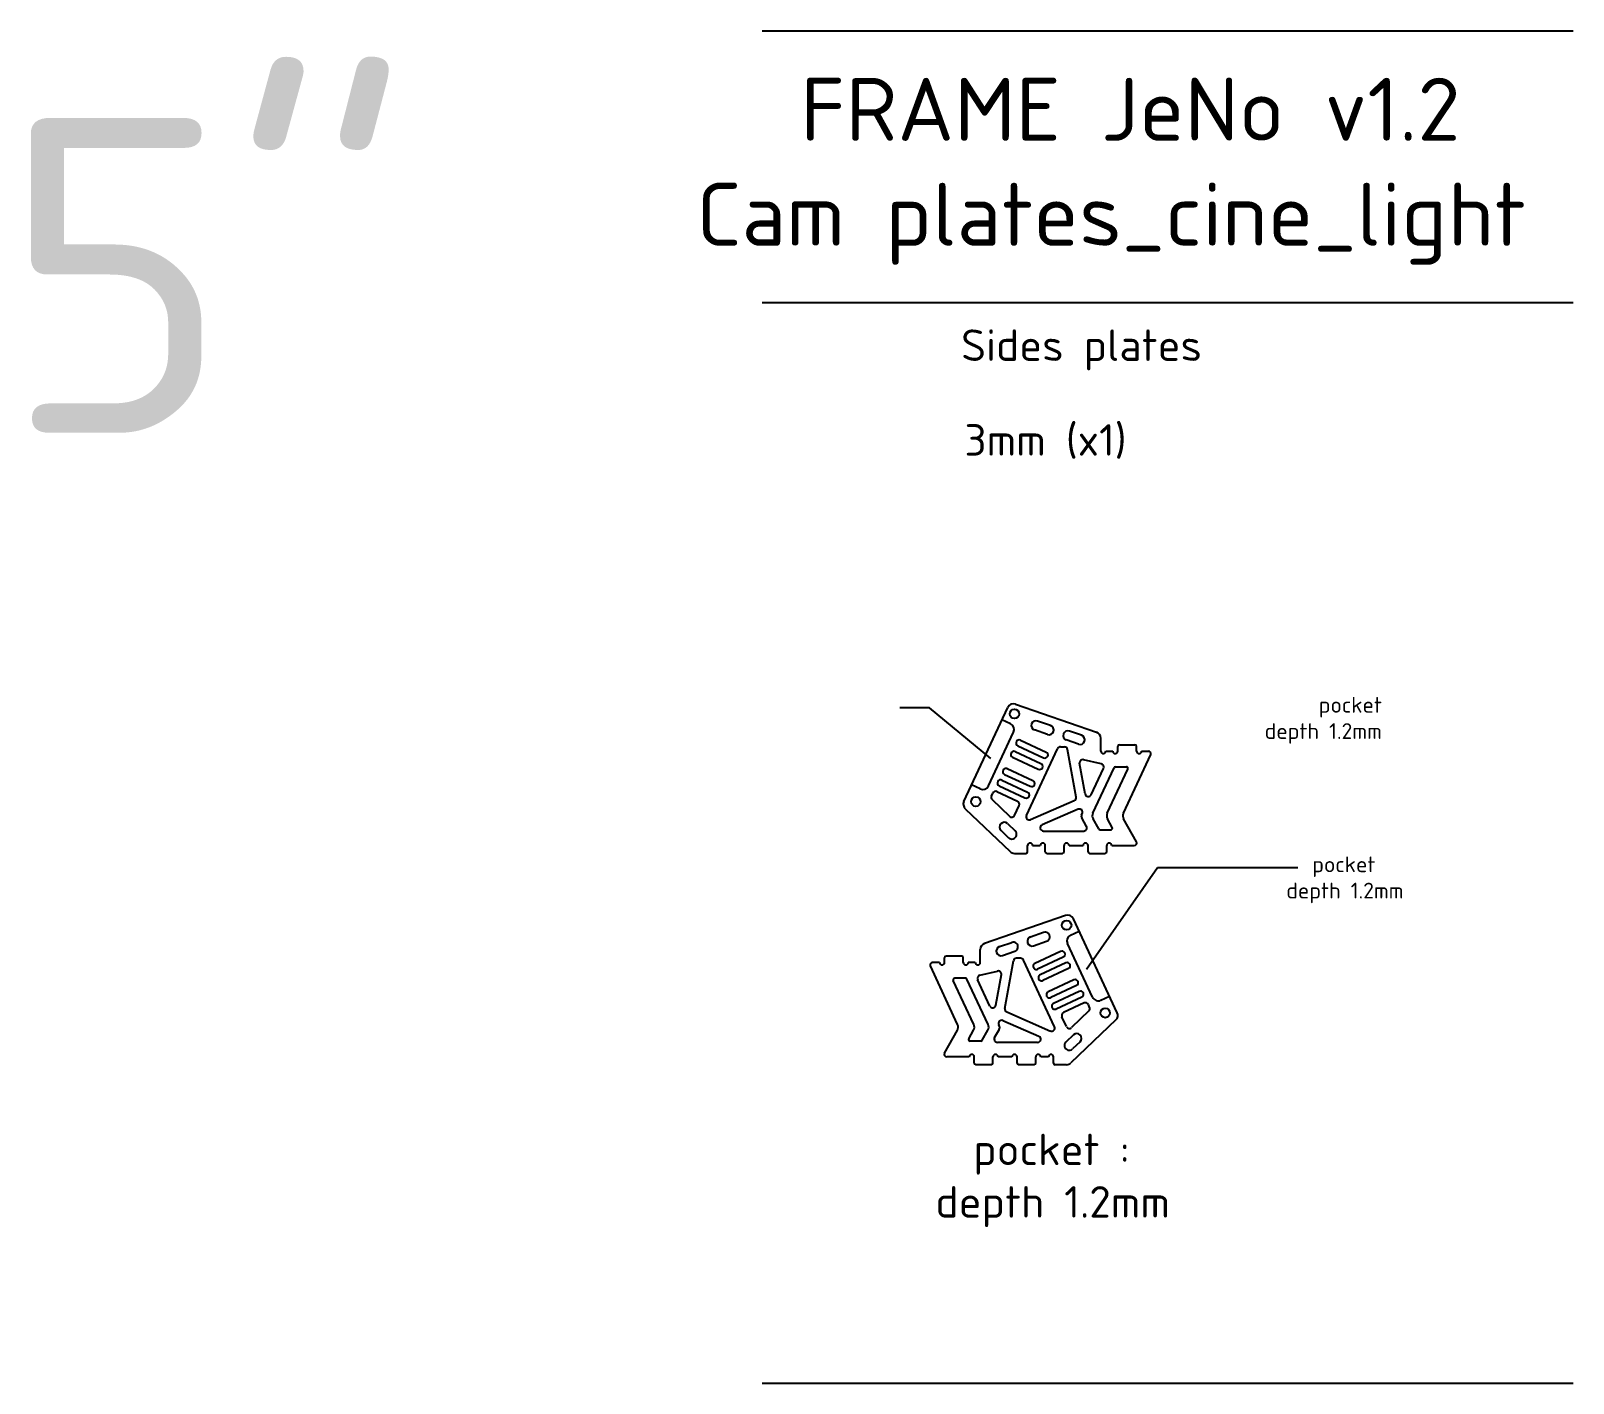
# Model space of a CAD drawing. Header units: millimetres. Extents: x -232 to 258, y 0 to 429.
import ezdxf

# ---------------------------------------------------------------- set-up
doc = ezdxf.new("R2010")
doc.units = ezdxf.units.MM
doc.linetypes.add('JIS_09_08', pattern=[10.75, 8, -0.55, 0.55, -0.55, 0.55, -0.55])
doc.layers.add('Calque1', color=150, linetype='Continuous')
doc.layers.add('Calque3', color=1, linetype='Continuous')
doc.styles.get("Standard").update_dxf_attribs({"font": 'arial.ttf'})

msp = doc.modelspace()

# ---------------------------------------------------------------- linework, layer by layer
for p, q in [((53.16, 214.45), (43.69, 214.45)), ((72.62, 198.36), (53.16, 214.45)), ((102.99, 131.44), (125.56, 163.8)), ((125.56, 163.8), (170.18, 163.8))]:
    msp.add_line(p, q)
at = {"layer": 'Calque1'}
for p, q in [((0, 429.49), (257.59, 429.49)), ((0, 343.2), (257.59, 343.2)), ((80.47, 215.64), (106.22, 206.71)), ((64.08, 184.74), (78, 214.6)), ((90.62, 206.02), (86.49, 207.45)), ((91.6, 208.86), (87.47, 210.29)), ((101.48, 205.76), (97.6, 207.1)), ((81.23, 202.42), (89.39, 198.61)), ((82.07, 204.23), (90.23, 200.43)), ((83.98, 180.29), (93.86, 201.5)), ((94.77, 202.08), (96.03, 202.08)), ((100.49, 202.92), (96.61, 204.27)), ((99.73, 186.08), (97.01, 201.25)), ((107.57, 200.75), (107.57, 204.82)), ((112.96, 200.75), (112.96, 202.25)), ((113.46, 202.75), (118.41, 202.75)), ((118.91, 200.75), (118.91, 202.25)), ((79.54, 198.79), (87.7, 194.99)), ((80.38, 200.6), (88.54, 196.8)), ((102.59, 187.12), (100.85, 196.86)), ((107.72, 196.66), (102.06, 198.01)), ((109.17, 200.75), (111.36, 200.75)), ((114.76, 181.02), (123.43, 199.61)), ((120.51, 200.75), (122.7, 200.75)), ((76.16, 191.54), (84.32, 187.74)), ((77, 193.35), (85.16, 189.55)), ((77.85, 195.16), (86.01, 191.36)), ((104.48, 186.88), (108.39, 195.26)), ((105.06, 181.02), (111.79, 195.46)), ((109.61, 181.02), (116.15, 195.04)), ((112.24, 195.75), (115.7, 195.75)), ((72.82, 186.46), (73.25, 187.38)), ((74.58, 187.86), (81.14, 184.8)), ((75.31, 189.73), (83.47, 185.92)), ((64.51, 182.45), (78.77, 168.8)), ((73.03, 185.32), (78.56, 180.03)), ((80.16, 180.33), (81.62, 183.47)), ((99.14, 184.99), (85.29, 178.95)), ((100.4, 182.26), (88.94, 177.27)), ((77.96, 177.72), (80.37, 175.41)), ((101.47, 180.43), (101.7, 180.93)), ((103.01, 176.84), (101.51, 179.52)), ((106.92, 176), (105.13, 179.2)), ((111.2, 176.49), (109.68, 179.2)), ((118.89, 171.94), (114.83, 179.2)), ((75.88, 175.55), (78.3, 173.24)), ((89.34, 175.36), (102.14, 175.36)), ((107.35, 175.75), (110.76, 175.75)), ((80.15, 168.25), (83.81, 168.25)), ((84.31, 168.75), (84.31, 170.75)), ((85.91, 170.75), (88.34, 170.75)), ((89.94, 168.75), (89.94, 170.75)), ((90.44, 168.25), (95.39, 168.25)), ((95.89, 168.75), (95.89, 170.75)), ((97.49, 170.75), (101.92, 170.75)), ((103.52, 168.75), (103.52, 170.75)), ((104.02, 168.25), (108.97, 168.25)), ((109.47, 168.75), (109.47, 170.75)), ((111.07, 170.75), (118.2, 170.75)), ((96.38, 148.53), (70.63, 139.6)), ((112.77, 117.63), (98.85, 147.48)), ((85.25, 141.74), (89.38, 143.18)), ((69.29, 133.63), (69.29, 137.71)), ((75.38, 138.64), (79.26, 139.99)), ((76.36, 135.81), (80.24, 137.15)), ((86.24, 138.91), (90.37, 140.34)), ((62.1, 113.91), (53.43, 132.5)), ((56.34, 133.63), (54.15, 133.63)), ((57.94, 133.63), (57.94, 135.13)), ((63.39, 135.63), (58.44, 135.63)), ((63.89, 133.63), (63.89, 135.13)), ((67.69, 133.63), (65.49, 133.63)), ((77.13, 118.97), (79.84, 134.14)), ((82.08, 134.96), (80.83, 134.96)), ((92.87, 113.18), (82.99, 134.39)), ((94.78, 137.12), (86.62, 133.31)), ((95.63, 135.3), (87.47, 131.5)), ((96.47, 133.49), (88.31, 129.69)), ((67.24, 113.91), (60.7, 127.92)), ((64.61, 128.63), (61.16, 128.63)), ((71.79, 113.91), (65.06, 128.35)), ((72.37, 119.76), (68.46, 128.15)), ((69.14, 129.54), (74.79, 130.89)), ((74.27, 120.01), (76.01, 129.74)), ((97.32, 131.68), (89.16, 127.88)), ((99.01, 128.05), (90.85, 124.25)), ((99.85, 126.24), (91.69, 122.44)), ((100.7, 124.43), (92.54, 120.62)), ((101.54, 122.61), (93.38, 118.81)), ((77.71, 117.88), (91.57, 111.84)), ((102.28, 120.75), (95.71, 117.69)), ((103.82, 118.21), (98.29, 112.92)), ((104.03, 119.35), (103.61, 120.27)), ((75.38, 113.32), (75.15, 113.81)), ((76.46, 115.15), (87.91, 110.16)), ((96.7, 113.22), (95.23, 116.36)), ((112.34, 115.34), (98.09, 101.69)), ((57.96, 104.83), (62.03, 112.09)), ((65.65, 109.38), (67.17, 112.09)), ((69.5, 108.63), (66.09, 108.63)), ((69.94, 108.89), (71.73, 112.09)), ((73.85, 109.73), (75.35, 112.41)), ((87.51, 108.24), (74.72, 108.24)), ((98.89, 110.6), (96.48, 108.29)), ((100.97, 108.44), (98.56, 106.13)), ((65.78, 103.63), (58.66, 103.63)), ((67.38, 101.63), (67.38, 103.63)), ((73.33, 101.63), (73.33, 103.63)), ((79.36, 103.63), (74.93, 103.63)), ((80.96, 101.63), (80.96, 103.63)), ((86.91, 101.63), (86.91, 103.63)), ((90.95, 103.63), (88.51, 103.63)), ((92.55, 101.63), (92.55, 103.63)), ((72.83, 101.13), (67.88, 101.13)), ((86.41, 101.13), (81.46, 101.13)), ((96.7, 101.13), (93.05, 101.13)), ((0, 0), (257.59, 0))]:
    msp.add_line(p, q, dxfattribs=at)
for centre in [(80.15, 212.54), (67.88, 184.68), (96.71, 145.43), (108.98, 117.57)]:
    msp.add_circle(centre, 1.5, dxfattribs=at)
for centre, radius, start, end in [((79.82, 213.75), 2, 70.8686, 155), ((86.98, 208.87), 1.5, 70.8686, 250.8686), ((91.11, 207.44), 1.5, 250.8686, 70.8686), ((97.11, 205.68), 1.5, 70.8686, 250.8686), ((100.98, 204.34), 1.5, 250.8686, 70.8686), ((105.57, 204.82), 2, 0, 70.8686), ((81.65, 203.32), 1, 65.01, 245.01), ((94.77, 201.08), 1, 90, 155.01), ((96.03, 201.08), 1, 10.1486, 90), ((113.46, 202.25), 0.5, 90, 180), ((118.41, 202.25), 0.5, 0, 90), ((79.96, 199.7), 1, 65.01, 245.01), ((88.12, 195.89), 1, 245.01, 65.01), ((89.81, 199.52), 1, 245.01, 65.01), ((101.83, 197.03), 1, 76.5852, 190.1486), ((108.37, 200.75), 0.8, 180, 0), ((107.48, 195.68), 1, 335, 76.5852), ((112.16, 200.75), 0.8, 180, 0), ((119.71, 200.75), 0.8, 180, 0), ((122.7, 199.95), 0.8, 335, 90), ((75.74, 190.63), 1, 65.01, 245.01), ((77.43, 194.26), 1, 65.01, 245.01), ((85.58, 190.46), 1, 245.01, 65.01), ((112.24, 195.25), 0.5, 90, 155), ((115.7, 195.25), 0.5, 335, 90), ((73.73, 186.04), 1, 155, 226.2419), ((74.15, 186.96), 1, 65.01, 155), ((83.89, 186.83), 1, 245.01, 65.01), ((103.57, 187.3), 1, 190.1486, 335), ((65.89, 183.9), 2, 155, 226.2419), ((80.72, 183.9), 1, 335, 65.01), ((98.74, 185.91), 1, 293.5469, 10.1486), ((100.8, 181.35), 1, 335, 113.5469), ((76.92, 176.63), 1.5, 46.2419, 226.2419), ((79.25, 180.75), 1, 226.2419, 335), ((84.89, 179.87), 1, 155.01, 293.5469), ((89.34, 176.36), 1, 113.5469, 270), ((102.38, 180.01), 1, 155, 209.2621), ((102.14, 176.36), 1, 270, 29.2621), ((106.87, 180.18), 2, 155, 209.2621), ((111.43, 180.18), 2, 155, 209.2621), ((110.76, 176.25), 0.5, 270, 29.2621), ((116.57, 180.18), 2, 155, 209.2621), ((79.33, 174.32), 1.5, 226.2419, 46.2419), ((85.11, 170.75), 0.8, 0, 180), ((89.14, 170.75), 0.8, 0, 180), ((96.69, 170.75), 0.8, 0, 180), ((102.72, 170.75), 0.8, 0, 180), ((107.35, 176.25), 0.5, 209.2621, 270), ((110.27, 170.75), 0.8, 0, 180), ((118.2, 171.55), 0.8, 270, 29.2621), ((80.15, 170.25), 2, 226.2419, 270), ((83.81, 168.75), 0.5, 270, 0), ((90.44, 168.75), 0.5, 180, 270), ((95.39, 168.75), 0.5, 270, 0), ((104.02, 168.75), 0.5, 180, 270), ((108.97, 168.75), 0.5, 270, 0), ((97.04, 146.64), 2, 25, 109.1314), ((89.87, 141.76), 1.5, 289.1314, 109.1314), ((71.29, 137.71), 2, 109.1314, 180), ((75.87, 137.23), 1.5, 109.1314, 289.1314), ((79.75, 138.57), 1.5, 289.1314, 109.1314), ((85.74, 140.33), 1.5, 109.1314, 289.1314), ((95.2, 136.21), 1, 294.99, 114.99), ((54.15, 132.83), 0.8, 90, 205), ((57.14, 133.63), 0.8, 180, 0), ((58.44, 135.13), 0.5, 90, 180), ((63.39, 135.13), 0.5, 0, 90), ((64.69, 133.63), 0.8, 180, 0), ((68.49, 133.63), 0.8, 180, 0), ((80.83, 133.96), 1, 90, 169.8514), ((82.08, 133.96), 1, 24.99, 90), ((87.05, 132.41), 1, 114.99, 294.99), ((96.89, 132.58), 1, 294.99, 114.99), ((61.16, 128.13), 0.5, 90, 205), ((64.61, 128.13), 0.5, 25, 90), ((69.37, 128.57), 1, 103.4148, 205), ((75.02, 129.92), 1, 349.8514, 103.4148), ((88.74, 128.78), 1, 114.99, 294.99), ((99.43, 127.15), 1, 294.99, 114.99), ((91.27, 123.34), 1, 114.99, 294.99), ((101.12, 123.52), 1, 294.99, 114.99), ((73.28, 120.19), 1, 205, 349.8514), ((78.11, 118.79), 1, 169.8514, 246.4531), ((92.96, 119.72), 1, 114.99, 294.99), ((96.14, 116.78), 1, 114.99, 205), ((102.7, 119.84), 1, 25, 114.99), ((103.13, 118.93), 1, 313.7581, 25), ((110.96, 116.79), 2, 313.7581, 25), ((60.28, 113.06), 2, 330.7379, 25), ((65.43, 113.06), 2, 330.7379, 25), ((69.98, 113.06), 2, 330.7379, 25), ((76.06, 114.24), 1, 66.4531, 205), ((74.47, 112.9), 1, 330.7379, 25), ((91.97, 112.76), 1, 246.4531, 24.99), ((97.6, 113.64), 1, 205, 313.7581), ((66.09, 109.13), 0.5, 150.7379, 270), ((69.5, 109.13), 0.5, 270, 330.7379), ((74.72, 109.24), 1, 150.7379, 270), ((87.51, 109.24), 1, 270, 66.4531), ((97.52, 107.21), 1.5, 133.7581, 313.7581), ((99.93, 109.52), 1.5, 313.7581, 133.7581), ((58.66, 104.43), 0.8, 150.7379, 270), ((66.58, 103.63), 0.8, 0, 180), ((74.13, 103.63), 0.8, 0, 180), ((80.16, 103.63), 0.8, 0, 180), ((87.71, 103.63), 0.8, 0, 180), ((91.75, 103.63), 0.8, 0, 180), ((67.88, 101.63), 0.5, 180, 270), ((72.83, 101.63), 0.5, 270, 0), ((81.46, 101.63), 0.5, 180, 270), ((86.41, 101.63), 0.5, 270, 0), ((93.05, 101.63), 0.5, 180, 270), ((96.7, 103.13), 2, 270, 313.7581)]:
    msp.add_arc(centre, radius, start, end, dxfattribs=at)
at = {"layer": 'Calque3'}
for p, q in [((78.89, 209.4), (76.17, 210.66)), ((71.9, 189.68), (79.86, 206.74)), ((69.24, 188.71), (66.52, 189.98)), ((97.97, 142.28), (100.68, 143.55)), ((104.95, 122.57), (97, 139.63)), ((107.61, 121.6), (110.33, 122.87))]:
    msp.add_line(p, q, dxfattribs=at)
for centre, start, end in [((78.04, 207.58), 335, 65), ((70.09, 190.52), 245, 335), ((98.81, 140.47), 115, 205), ((106.77, 123.41), 205, 295)]:
    msp.add_arc(centre, 2, start, end, dxfattribs=at)

# ---------------------------------------------------------------- texts
at = {"linetype": 'JIS_09_08'}
for s, width, insert, char_height, attachment_point in [('{\\fISOCPEUR|b0|i0|c0|p34;5"}', 327.7561, (-241.54, 401.84), 100, 1), ('\\pi244.75339;{\\fISOCPEUR|b0|i0|c0|p34;FRAME JeNo v1.2\\P\\pi211.75339;Cam plates_cine_light}', 689.5068, (-232.62, 414.57), 20, 1), ('{\\fISOCPEUR|b0|i0|c0|p34;Sides plates}', 327.7561, (63.21, 334.65), 10, 1), ('{\\fISOCPEUR|b0|i0|c0|p34;3mm (x1)}', 327.7561, (64.26, 304.56), 10, 1), ('{\\fISOCPEUR|b0|i0|c0|p34;pocket \\Pdepth 1.2mm }', 327.7561, (196.86, 217.93), 5, 3), ('\\pi154.37807;{\\fISOCPEUR|b0|i0|c0|p34;pocket \\P\\pi146.12807;depth 1.2mm }', 327.7561, (20.35, 167.28), 5, 1), ('\\pi140.37807;{\\fISOCPEUR|b0|i0|c0|p34;pocket :\\P\\pi128.37807;depth 1.2mm }', 327.7561, (-73.32, 79.24), 10, 1)]:
    msp.add_mtext_dynamic_manual_height_columns(s, width=width, gutter_width=12.5, heights=[0], dxfattribs=dict(at, insert=insert, char_height=char_height, attachment_point=attachment_point))

doc.saveas('drawing.dxf')
